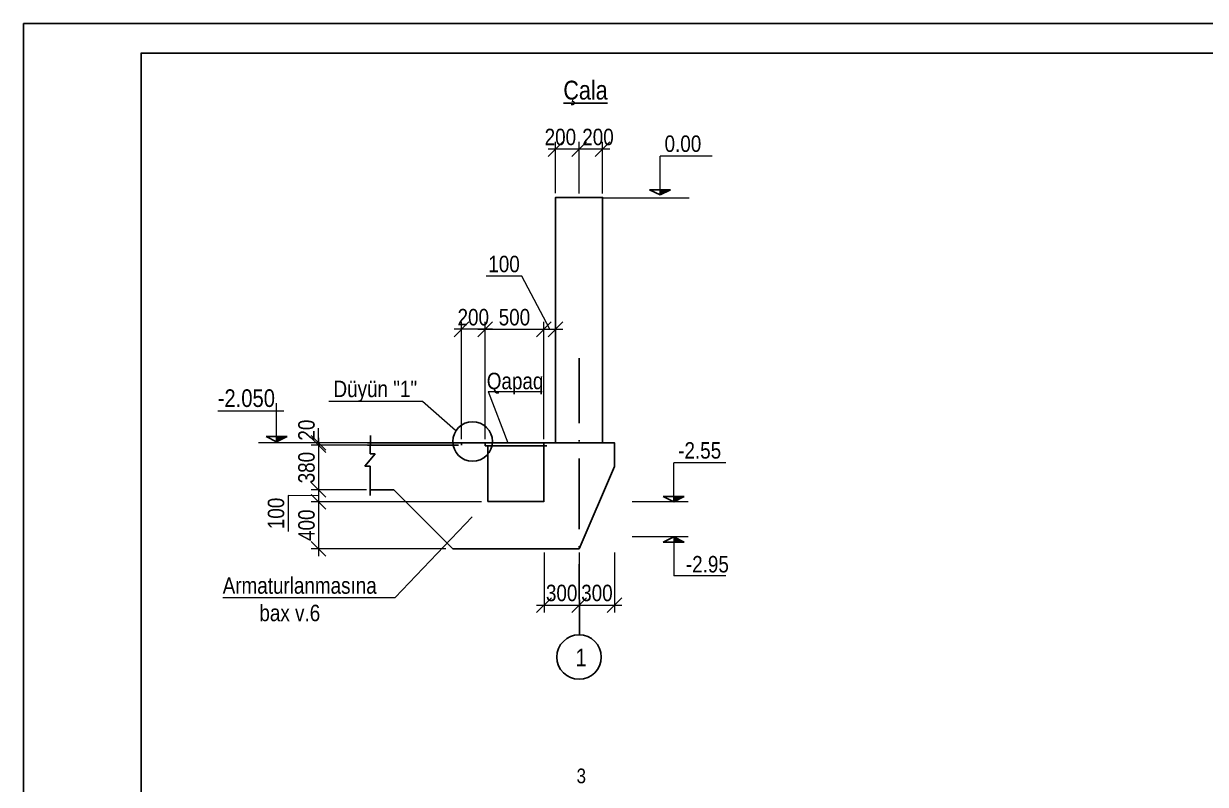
# Model space of a CAD drawing. Header units: millimetres. Extents: x 1321639 to 1366864, y -922319 to -736703.
# Drawn here: x 1326664 to 1346764, y -906859 to -893919 of the extents above; entities that cross this region are included whole.
import ezdxf

# ---------------------------------------------------------------- set-up
doc = ezdxf.new("R2010")
doc.units = ezdxf.units.MM
doc.linetypes.add('ACAD_ISO10W100', pattern=[18, 12, -3, 0, -3])
doc.styles.add('style6', font='ARIALN.TTF', dxfattribs={"height": 300})
doc.styles.add('yazitipi', font='ARIALN.TTF')
doc.dimstyles.new('sevda', dxfattribs={"dimscale": 100, "dimtxt": 2.8, "dimasz": 2.5, "dimexe": 1.25, "dimexo": 0.625, "dimtad": 1, "dimtxsty": 'yazitipi', "dimblk": 'OBLIQUE', "dimcen": 2.5, "dimdle": 1.25, "dimclrd": 253, "dimclre": 253, "dimclrt": 73, "dimaunit": 1, "dimadec": 3, "dimazin": 0, "dimtfac": 1, "dimtmove": 1, "dimatfit": 3, "dimfxl": 1, "dimlwd": 13, "dimlwe": 13, "dimarcsym": 0})

# ---------------------------------------------------------------- blocks, each defined once
blk = doc.blocks.new('dfvdvbvrtb')
at = {"lineweight": 25}
blk.add_line((1482917, -118590), (1523117, -118590), dxfattribs=at)
at = {"color": 1, "lineweight": 25}
blk.add_line((1482917, -146990), (1482917, -118590), dxfattribs=at)
at = {"lineweight": 25, "ltscale": 15}
blk.add_line((1522617, -119090), (1484916, -119090), dxfattribs=at)
at = {"color": 1, "lineweight": 25, "ltscale": 15}
blk.add_line((1484917, -146490), (1484917, -119089), dxfattribs=at)
blk = doc.blocks.new('_Oblique')
at = {"color": 0, "linetype": 'ByBlock', "lineweight": -2}
blk.add_line((-0.5, -0.5), (0.5, 0.5), dxfattribs=at)
blk = doc.blocks.new('*D138')
at = {"color": 253, "lineweight": 13, "ltscale": 15, "transparency": 16777216}
for p, q in [((1331681, -901051), (1331681, -900801)), ((1332527, -901051), (1331556, -901051)), ((1331681, -901051), (1331681, -901091)), ((1332527, -901091), (1331556, -901091)), ((1331681, -901091), (1331681, -901341))]:
    blk.add_line(p, q, dxfattribs=at)
at = {"layer": 'Defpoints', "color": 0, "lineweight": 15, "ltscale": 15, "transparency": 16777216}
for p in [(1332589, -901051), (1331681, -901091), (1332589, -901091)]:
    blk.add_point(p, dxfattribs=at)
at = {"color": 253, "lineweight": 13, "ltscale": 15, "transparency": 16777216, "xscale": 250, "yscale": 250, "zscale": 250}
for p, rotation in [((1331681, -901051), 270), ((1331681, -901091), 90)]:
    blk.add_blockref('_Oblique', p, dxfattribs=dict(at, rotation=rotation))
at = {"color": 73, "ltscale": 15, "transparency": 16777216, "insert": (1331476, -900834), "char_height": 280, "attachment_point": 5, "rotation": 90, "style": 'yazitipi'}
blk.add_mtext('{\\C256;20}', dxfattribs=at)
blk = doc.blocks.new('*D139')
at = {"color": 253, "lineweight": 13, "ltscale": 15, "transparency": 16777216}
for p, q in [((1331681, -900966), (1331681, -901976)), ((1332449, -901091), (1331556, -901091)), ((1332449, -901851), (1331556, -901851))]:
    blk.add_line(p, q, dxfattribs=at)
at = {"layer": 'Defpoints', "color": 0, "lineweight": 15, "ltscale": 15, "transparency": 16777216}
for p in [(1332512, -901091), (1331681, -901851), (1332512, -901851)]:
    blk.add_point(p, dxfattribs=at)
at = {"color": 253, "lineweight": 13, "ltscale": 15, "transparency": 16777216, "xscale": 250, "yscale": 250, "zscale": 250}
for p, rotation in [((1331681, -901091), 90), ((1331681, -901851), 270)]:
    blk.add_blockref('_Oblique', p, dxfattribs=dict(at, rotation=rotation))
at = {"color": 73, "ltscale": 15, "transparency": 16777216, "insert": (1331476, -901471), "char_height": 280, "attachment_point": 5, "rotation": 90, "style": 'yazitipi'}
blk.add_mtext('{\\C256;380}', dxfattribs=at)
blk = doc.blocks.new('*D140')
at = {"color": 253, "lineweight": 13, "ltscale": 15, "transparency": 16777216}
for p, q in [((1332496, -901851), (1331556, -901851)), ((1331681, -901726), (1331681, -902176)), ((1331681, -901951), (1331163, -901946)), ((1331163, -901946), (1331163, -902556)), ((1334449, -902051), (1331556, -902051))]:
    blk.add_line(p, q, dxfattribs=at)
at = {"layer": 'Defpoints', "color": 0, "lineweight": 15, "ltscale": 15, "transparency": 16777216}
for p in [(1332559, -901851), (1331681, -902051), (1334512, -902051)]:
    blk.add_point(p, dxfattribs=at)
at = {"color": 253, "lineweight": 13, "ltscale": 15, "transparency": 16777216, "xscale": 250, "yscale": 250, "zscale": 250}
for p, rotation in [((1331681, -901851), 90), ((1331681, -902051), 270)]:
    blk.add_blockref('_Oblique', p, dxfattribs=dict(at, rotation=rotation))
at = {"color": 73, "ltscale": 15, "transparency": 16777216, "insert": (1330958, -902251), "char_height": 280, "attachment_point": 5, "rotation": 90, "style": 'yazitipi'}
blk.add_mtext('{\\C256;100}', dxfattribs=at)
blk = doc.blocks.new('*D95')
at = {"color": 253, "lineweight": 13, "ltscale": 15, "transparency": 16777216}
for p, q in [((1334449, -902051), (1331556, -902051)), ((1331681, -901926), (1331681, -902976)), ((1333847, -902851), (1331556, -902851))]:
    blk.add_line(p, q, dxfattribs=at)
at = {"layer": 'Defpoints', "color": 0, "lineweight": 15, "ltscale": 15, "transparency": 16777216}
for p in [(1334512, -902051), (1331681, -902851), (1333909, -902851)]:
    blk.add_point(p, dxfattribs=at)
at = {"color": 253, "lineweight": 13, "ltscale": 15, "transparency": 16777216, "xscale": 250, "yscale": 250, "zscale": 250}
for p, rotation in [((1331681, -902051), 90), ((1331681, -902851), 270)]:
    blk.add_blockref('_Oblique', p, dxfattribs=dict(at, rotation=rotation))
at = {"color": 73, "ltscale": 15, "transparency": 16777216, "insert": (1331476, -902451), "char_height": 280, "attachment_point": 5, "rotation": 90, "style": 'yazitipi'}
blk.add_mtext('{\\C256;400}', dxfattribs=at)
blk = doc.blocks.new('*D141')
at = {"color": 253, "lineweight": 13, "ltscale": 15, "transparency": 16777216}
for p, q in [((1336115, -902913), (1336115, -903935)), ((1336715, -902913), (1336715, -903935)), ((1335990, -903810), (1336840, -903810))]:
    blk.add_line(p, q, dxfattribs=at)
at = {"layer": 'Defpoints', "color": 0, "lineweight": 15, "ltscale": 15, "transparency": 16777216}
for p in [(1336115, -902850), (1336715, -902850), (1336715, -903810)]:
    blk.add_point(p, dxfattribs=at)
at = {"color": 253, "lineweight": 13, "ltscale": 15, "transparency": 16777216, "xscale": 250, "yscale": 250, "zscale": 250, "rotation": 180}
blk.add_blockref('_Oblique', (1336115, -903810), dxfattribs=at)
at = {"color": 253, "lineweight": 13, "ltscale": 15, "transparency": 16777216, "xscale": 250, "yscale": 250, "zscale": 250}
blk.add_blockref('_Oblique', (1336715, -903810), dxfattribs=at)
at = {"color": 73, "ltscale": 15, "transparency": 16777216, "insert": (1336415, -903605), "char_height": 280, "attachment_point": 5, "style": 'yazitipi'}
blk.add_mtext('{\\C256;300}', dxfattribs=at)
blk = doc.blocks.new('*D96')
at = {"color": 253, "lineweight": 13, "ltscale": 15, "transparency": 16777216}
for p, q in [((1335515, -902913), (1335515, -903936)), ((1336115, -902913), (1336115, -903936)), ((1335390, -903811), (1336240, -903811))]:
    blk.add_line(p, q, dxfattribs=at)
at = {"layer": 'Defpoints', "color": 0, "lineweight": 15, "ltscale": 15, "transparency": 16777216}
for p in [(1335515, -902851), (1336115, -902851), (1336115, -903811)]:
    blk.add_point(p, dxfattribs=at)
at = {"color": 253, "lineweight": 13, "ltscale": 15, "transparency": 16777216, "xscale": 250, "yscale": 250, "zscale": 250, "rotation": 180}
blk.add_blockref('_Oblique', (1335515, -903811), dxfattribs=at)
at = {"color": 253, "lineweight": 13, "ltscale": 15, "transparency": 16777216, "xscale": 250, "yscale": 250, "zscale": 250}
blk.add_blockref('_Oblique', (1336115, -903811), dxfattribs=at)
at = {"color": 73, "ltscale": 15, "transparency": 16777216, "insert": (1335815, -903605), "char_height": 280, "attachment_point": 5, "style": 'yazitipi'}
blk.add_mtext('{\\C256;300}', dxfattribs=at)
blk = doc.blocks.new('*D97')
at = {"color": 253, "lineweight": 13, "ltscale": 15, "transparency": 16777216}
for p, q in [((1335140, -898215), (1334531, -898215)), ((1335612, -899119), (1335140, -898215)), ((1335512, -900923), (1335512, -898994)), ((1335712, -900988), (1335712, -898994)), ((1335387, -899119), (1335837, -899119))]:
    blk.add_line(p, q, dxfattribs=at)
at = {"layer": 'Defpoints', "color": 0, "lineweight": 15, "ltscale": 15, "transparency": 16777216}
for p in [(1335712, -899119), (1335512, -900986), (1335712, -901051)]:
    blk.add_point(p, dxfattribs=at)
at = {"color": 253, "lineweight": 13, "ltscale": 15, "transparency": 16777216, "xscale": 250, "yscale": 250, "zscale": 250, "rotation": 180}
blk.add_blockref('_Oblique', (1335512, -899119), dxfattribs=at)
at = {"color": 253, "lineweight": 13, "ltscale": 15, "transparency": 16777216, "xscale": 250, "yscale": 250, "zscale": 250}
blk.add_blockref('_Oblique', (1335712, -899119), dxfattribs=at)
at = {"color": 73, "ltscale": 15, "transparency": 16777216, "insert": (1334835, -898010), "char_height": 280, "attachment_point": 5, "style": 'yazitipi'}
blk.add_mtext('{\\C256;100}', dxfattribs=at)
blk = doc.blocks.new('*D142')
at = {"color": 253, "lineweight": 13, "ltscale": 15, "transparency": 16777216}
for p, q in [((1334512, -900988), (1334512, -898994)), ((1335512, -900988), (1335512, -898994)), ((1334387, -899119), (1335637, -899119))]:
    blk.add_line(p, q, dxfattribs=at)
at = {"layer": 'Defpoints', "color": 0, "lineweight": 15, "ltscale": 15, "transparency": 16777216}
for p in [(1335512, -899119), (1334512, -901051), (1335512, -901051)]:
    blk.add_point(p, dxfattribs=at)
at = {"color": 253, "lineweight": 13, "ltscale": 15, "transparency": 16777216, "xscale": 250, "yscale": 250, "zscale": 250, "rotation": 180}
blk.add_blockref('_Oblique', (1334512, -899119), dxfattribs=at)
at = {"color": 253, "lineweight": 13, "ltscale": 15, "transparency": 16777216, "xscale": 250, "yscale": 250, "zscale": 250}
blk.add_blockref('_Oblique', (1335512, -899119), dxfattribs=at)
at = {"color": 73, "ltscale": 15, "transparency": 16777216, "insert": (1335012, -898914), "char_height": 280, "attachment_point": 5, "style": 'yazitipi'}
blk.add_mtext('{\\C256;500}', dxfattribs=at)
blk = doc.blocks.new('*D98')
at = {"color": 253, "lineweight": 13, "ltscale": 15, "transparency": 16777216}
for p, q in [((1334112, -900988), (1334112, -898994)), ((1334512, -900988), (1334512, -898994)), ((1334637, -899119), (1333987, -899119))]:
    blk.add_line(p, q, dxfattribs=at)
at = {"layer": 'Defpoints', "color": 0, "lineweight": 15, "ltscale": 15, "transparency": 16777216}
for p in [(1334112, -899119), (1334112, -901051), (1334512, -901051)]:
    blk.add_point(p, dxfattribs=at)
at = {"color": 253, "lineweight": 13, "ltscale": 15, "transparency": 16777216, "xscale": 250, "yscale": 250, "zscale": 250, "rotation": 180}
blk.add_blockref('_Oblique', (1334112, -899119), dxfattribs=at)
at = {"color": 253, "lineweight": 13, "ltscale": 15, "transparency": 16777216, "xscale": 250, "yscale": 250, "zscale": 250}
blk.add_blockref('_Oblique', (1334512, -899119), dxfattribs=at)
at = {"color": 73, "ltscale": 15, "transparency": 16777216, "insert": (1334312, -898914), "char_height": 280, "attachment_point": 5, "style": 'yazitipi'}
blk.add_mtext('{\\C256;200}', dxfattribs=at)
blk = doc.blocks.new('*D99')
at = {"color": 253, "lineweight": 13, "ltscale": 15, "transparency": 16777216}
for p, q in [((1336637, -896054), (1335987, -896054)), ((1336112, -896808), (1336112, -895929)), ((1336512, -896808), (1336512, -895929))]:
    blk.add_line(p, q, dxfattribs=at)
at = {"layer": 'Defpoints', "color": 0, "lineweight": 15, "ltscale": 15, "transparency": 16777216}
for p in [(1336112, -896054), (1336112, -896871), (1336512, -896871)]:
    blk.add_point(p, dxfattribs=at)
at = {"color": 253, "lineweight": 13, "ltscale": 15, "transparency": 16777216, "xscale": 250, "yscale": 250, "zscale": 250, "rotation": 180}
blk.add_blockref('_Oblique', (1336112, -896054), dxfattribs=at)
at = {"color": 253, "lineweight": 13, "ltscale": 15, "transparency": 16777216, "xscale": 250, "yscale": 250, "zscale": 250}
blk.add_blockref('_Oblique', (1336512, -896054), dxfattribs=at)
at = {"color": 73, "ltscale": 15, "transparency": 16777216, "insert": (1336433, -895849), "char_height": 280, "attachment_point": 5, "style": 'yazitipi'}
blk.add_mtext('{\\C256;200}', dxfattribs=at)
blk = doc.blocks.new('*D100')
at = {"color": 253, "lineweight": 13, "ltscale": 15, "transparency": 16777216}
for p, q in [((1336237, -896054), (1335587, -896054)), ((1335712, -896804), (1335712, -895929)), ((1336112, -896804), (1336112, -895929))]:
    blk.add_line(p, q, dxfattribs=at)
at = {"layer": 'Defpoints', "color": 0, "lineweight": 15, "ltscale": 15, "transparency": 16777216}
for p in [(1335712, -896054), (1335712, -896867), (1336112, -896867)]:
    blk.add_point(p, dxfattribs=at)
at = {"color": 253, "lineweight": 13, "ltscale": 15, "transparency": 16777216, "xscale": 250, "yscale": 250, "zscale": 250, "rotation": 180}
blk.add_blockref('_Oblique', (1335712, -896054), dxfattribs=at)
at = {"color": 253, "lineweight": 13, "ltscale": 15, "transparency": 16777216, "xscale": 250, "yscale": 250, "zscale": 250}
blk.add_blockref('_Oblique', (1336112, -896054), dxfattribs=at)
at = {"color": 73, "ltscale": 15, "transparency": 16777216, "insert": (1335793, -895849), "char_height": 280, "attachment_point": 5, "style": 'yazitipi'}
blk.add_mtext('{\\C256;200}', dxfattribs=at)

msp = doc.modelspace()

# ---------------------------------------------------------------- hatches: boundary and pattern name
at = {"ltscale": 200}
for points in [[(1337669.116, -896743.967), (1337490.379, -896743.967), (1337490.379, -896833.704)], [(1331145.983, -900943.963), (1330967.246, -900943.963), (1330967.246, -901033.701)], [(1337900.655, -901960.871), (1337721.917, -901960.871), (1337721.917, -902050.608)], [(1337900.655, -902741.041), (1337721.917, -902741.041), (1337721.917, -902651.304)]]:
    msp.add_hatch(color=256, dxfattribs=at).paths.add_polyline_path(points)

# ---------------------------------------------------------------- linework, layer by layer
at = {"color": 0, "lineweight": 25, "ltscale": 15}
msp.add_line((1328663.974, -921819.439), (1328663.974, -894418.645), dxfattribs=at)
at = {"lineweight": 13, "ltscale": 200}
for p, q in [((1337490.379, -896833.704), (1337490.379, -896172.515)), ((1338374.623, -896172.515), (1337490.379, -896172.515)), ((1334565.803, -900174.382), (1335481.644, -900175.241)), ((1330967.246, -901033.701), (1330967.246, -900372.511)), ((1333450.14, -900347.411), (1331856.763, -900347.411)), ((1331091.529, -900513.651), (1329967.797, -900513.651)), ((1337721.917, -902050.608), (1337721.917, -901389.419)), ((1338606.162, -901389.419), (1337721.917, -901389.419)), ((1337721.917, -902651.304), (1337721.917, -903312.493)), ((1338606.162, -903312.493), (1337721.917, -903312.493)), ((1330049.736, -903682.79), (1332982.915, -903682.79))]:
    msp.add_line(p, q, dxfattribs=at)
at = {"ltscale": 200}
for p, q in [((1337490.379, -896833.704), (1337311.641, -896743.967)), ((1337311.641, -896743.967), (1337669.116, -896743.967)), ((1337490.379, -896833.704), (1337669.116, -896743.967)), ((1330967.246, -901033.701), (1330788.508, -900943.963)), ((1330788.508, -900943.963), (1331145.983, -900943.963)), ((1330967.246, -901033.701), (1331145.983, -900943.963)), ((1337721.917, -902050.608), (1337543.18, -901960.871)), ((1337543.18, -901960.871), (1337900.655, -901960.871)), ((1337721.917, -902050.608), (1337900.655, -901960.871)), ((1337721.917, -902651.304), (1337543.18, -902741.041)), ((1337721.917, -902651.304), (1337900.655, -902741.041)), ((1337543.18, -902741.041), (1337900.655, -902741.041))]:
    msp.add_line(p, q, dxfattribs=at)
at = {"lineweight": 13}
for p, q in [((1336518.796, -896879.704), (1337983.88, -896879.704)), ((1334565.803, -900174.382), (1334901.533, -901050.956)), ((1334007.989, -900839.709), (1333450.14, -900347.411)), ((1337966.44, -902050.956), (1337012.195, -902050.956)), ((1332982.915, -903682.79), (1334292.22, -902306.263)), ((1337966.44, -902650.956), (1337012.195, -902650.956))]:
    msp.add_line(p, q, dxfattribs=at)
at = {"color": 7, "lineweight": 13, "ltscale": 15}
msp.add_line((1332259.476, -901047.067), (1330657.264, -901047.703), dxfattribs=at)
for p, q in [((1332511.743, -901050.956), (1334511.743, -901050.956)), ((1332561.456, -900926.155), (1332560.125, -901238.72)), ((1334111.743, -901050.956), (1334111.743, -901090.956)), ((1334461.743, -901050.956), (1335561.743, -901050.956)), ((1334511.743, -901050.956), (1334511.743, -901100.956)), ((1335511.743, -901050.956), (1335711.743, -901050.956)), ((1335511.743, -901050.956), (1335511.743, -901100.956)), ((1336715.386, -901050.956), (1336715.386, -901450.956)), ((1332645.82, -901238.712), (1332465.226, -901444.613)), ((1334061.743, -901090.956), (1332511.743, -901090.956)), ((1332560.125, -901238.712), (1332645.82, -901238.712)), ((1334511.743, -901100.956), (1335511.743, -901100.956)), ((1335511.743, -901100.956), (1335511.743, -902050.956)), ((1335561.743, -901100.956), (1335511.743, -901100.956)), ((1332465.226, -901444.613), (1332559.246, -901445.014)), ((1332559.246, -901445.022), (1332558.34, -901945.565)), ((1336111.743, -902850.956), (1336715.386, -901450.956)), ((1333961.655, -902850.956), (1332959.896, -901850.983))]:
    msp.add_line(p, q)
for points in [[(1336511.743, -901055.276), (1336511.743, -896875.276), (1335711.743, -896875.276), (1335711.743, -901055.276)], [(1335511.743, -901050.956), (1335511.743, -901050.956), (1336715.386, -901050.956)], [(1336715.386, -901050.956), (1336715.386, -901050.956), (1336715.386, -901450.956)], [(1334561.743, -901100.956), (1334561.743, -902046.636), (1335511.743, -902046.636), (1335511.743, -901100.956)], [(1332959.896, -901850.983), (1332558.511, -901850.959)], [(1336111.743, -902850.956), (1333961.655, -902850.956)]]:
    msp.add_lwpolyline(points)
at = {"linetype": 'ACAD_ISO10W100', "ltscale": 100}
msp.add_lwpolyline([(1336116.692, -904316.087), (1336111.743, -899610.438)], dxfattribs=at)
msp.add_circle((1334300.73, -901026.574), 336.774)
at = {"ltscale": 2}
msp.add_circle((1336111.858, -904694.205), 378.149, dxfattribs=at)

# ---------------------------------------------------------------- block references
msp.add_blockref('dfvdvbvrtb', (-156253.108, -775329.39))

# ---------------------------------------------------------------- texts
at = {"ltscale": 100, "insert": (1335843.744, -894890.404), "char_height": 320, "width": 4042.58575, "attachment_point": 1, "style": 'style6'}
msp.add_mtext('{\\fArial Narrow|b0|i0|c238|p34;\\LÇala}', dxfattribs=at)
at = {"ltscale": 200, "style": 'style6'}
for s, insert, char_height, width, attachment_point in [('{\\fArial Narrow|b0|i0|c238|p34;0.00}', (1337565.595, -895821.327), 280, 1249.67641, 1), ('{\\fArial Narrow|b0|i0|c238|p34;Qapaq}', (1334541.502, -899857.641), 280, 2356.19256, 1), ('{\\fArial Narrow|b0|i0|c238|p34;Düyün }"1"', (1331934.615, -899991.801), 280, 2420.32182, 1), ('-2{\\fArial Narrow|b0|i0|c238|p34;.05}0', (1329964.603, -900139.664), 300, 1249.67641, 1), ('-{\\fArial Narrow|b0|i0|c238|p34;2.55}', (1337797.134, -901038.231), 280, 1249.67641, 1), ('-{\\fArial Narrow|b0|i0|c238|p34;2.95}', (1337928.384, -903258.119), 280, 1249.67641, 7), ('{\\fArial Narrow|b0|i0|c238|p34;Armaturlanmasına\\P       bax v.}6', (1330049.736, -903336.729), 280, 2356.19256, 1)]:
    msp.add_mtext(s, dxfattribs=dict(at, insert=insert, char_height=char_height, width=width, attachment_point=attachment_point))
at = {"ltscale": 2, "insert": (1336049.445, -904552.216), "char_height": 300, "width": 140.16264, "attachment_point": 1, "style": 'style6'}
msp.add_mtext('{\\fArial Narrow|b0|i0|c238|p34;1}', dxfattribs=at)
at = {"insert": (1336069.522, -906590.299), "char_height": 250, "width": 1412.44016, "attachment_point": 1, "style": 'style6'}
msp.add_mtext('{\\fArial Narrow|b0|i0|c238|p34;3}', dxfattribs=at)

# ---------------------------------------------------------------- dimensions: what is measured, and where the dimension line sits
at = {"ltscale": 15}
for base, p1, p2, picture, middle in [((1335711.743, -896054.341), (1336111.743, -896866.636), (1335711.743, -896866.636), '*D100', (1335793.377, -896054.341)), ((1336111.743, -896054.341), (1336511.743, -896870.956), (1336111.743, -896870.956), '*D99', (1336433.046, -896054.341)), ((1335711.743, -899119.299), (1335511.743, -900985.92), (1335711.743, -901050.956), '*D97', (1335077.943, -898215.198)), ((1334111.743, -899119.299), (1334511.743, -901050.956), (1334111.743, -901050.956), '*D98', (1334311.743, -899119.299)), ((1336115.387, -903810.818), (1335515.387, -902850.956), (1336115.387, -902850.956), '*D96', (1335815.387, -903810.818)), ((1336715.386, -903810.234), (1336115.386, -902850.372), (1336715.386, -902850.372), '*D141', (1336415.386, -903810.234))]:
    dim = msp.add_linear_dim(base=base, p1=p1, p2=p2, text='{\\C256;<>}', dimstyle='sevda', override={"dimlfac": 0.5}, dxfattribs=at)
    dim.commit()
    dim.dimension.update_dxf_attribs({"geometry": picture, "text_midpoint": middle, "dimtype": 160})
dim = msp.add_linear_dim(base=(1335511.743, -899119.299), p1=(1334511.743, -901050.956), p2=(1335511.743, -901050.956), text='{\\C256;<>}', dimstyle='sevda', override={"dimlfac": 0.5}, dxfattribs=at)
dim.commit()
dim.dimension.update_dxf_attribs({"geometry": '*D142', "text_midpoint": (1335011.743, -898913.839)})
for base, p1, p2, picture, middle in [((1331681.038, -901090.956), (1332589.217, -901050.956), (1332589.217, -901090.956), '*D138', (1331681.038, -900834.307)), ((1331680.992, -902050.956), (1332558.511, -901850.959), (1334511.743, -902050.956), '*D140', (1331163.182, -902008.656))]:
    dim = msp.add_linear_dim(base=base, p1=p1, p2=p2, angle=90, text='{\\C256;<>}', dimstyle='sevda', override={"dimlfac": 0.5}, dxfattribs=at)
    dim.commit()
    dim.dimension.update_dxf_attribs({"geometry": picture, "text_midpoint": middle, "dimtype": 160})
for base, p1, p2, picture, middle in [((1331680.992, -901850.956), (1332511.743, -901090.956), (1332511.697, -901850.956), '*D139', (1331475.532, -901470.956)), ((1331681.038, -902850.956), (1334511.743, -902050.956), (1333909.204, -902850.956), '*D95', (1331475.578, -902450.956))]:
    dim = msp.add_linear_dim(base=base, p1=p1, p2=p2, angle=90, text='{\\C256;<>}', dimstyle='sevda', override={"dimlfac": 0.5}, dxfattribs=at)
    dim.commit()
    dim.dimension.update_dxf_attribs({"geometry": picture, "text_midpoint": middle})

doc.saveas('drawing.dxf')
